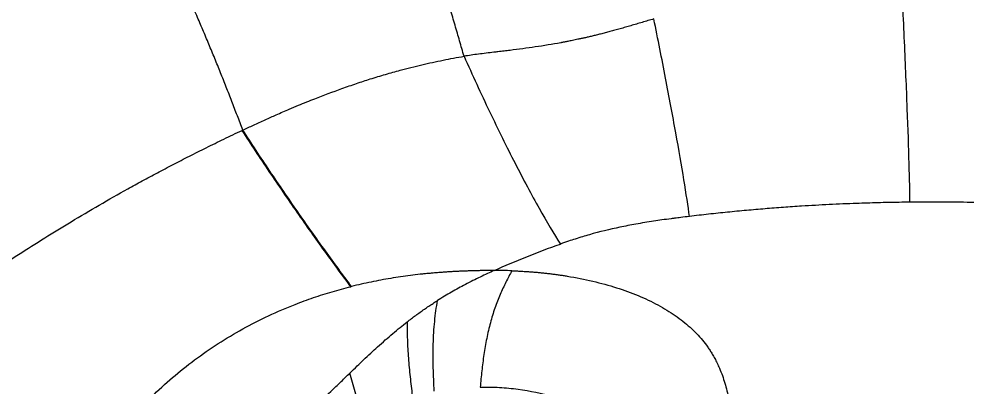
# Model space of a CAD drawing. Extents: x 0 to 84, y -21 to 126.
# Drawn here: x 34.37 to 39.98, y 49.45 to 51.62 of the extents above; entities that cross this region are included whole.
import ezdxf

# ---------------------------------------------------------------- set-up
doc = ezdxf.new("R2010")
doc.units = 0
doc.header["$MEASUREMENT"] = 0
doc.layers.add('1', color=4, linetype='Continuous')

# ---------------------------------------------------------------- blocks, each defined once
blk = doc.blocks.new('PRODIGY')
at = {"layer": '1', "color": 3, "linetype": 'Continuous', "lineweight": 25}
blk.add_line((36.3365, 50.0391), (36.3324, 50.0381), dxfattribs=at)
for points, knots in [([(37.0022, 51.3992), (36.9979, 51.4143), (36.9891, 51.4445), (36.9758, 51.4902), (36.9624, 51.5364), (36.9488, 51.583), (36.9351, 51.6301), (36.9213, 51.6778), (36.9073, 51.7259), (36.8932, 51.7745), (36.8654, 51.8705), (36.8197, 52.0282), (36.7526, 52.2601), (36.6896, 52.4785), (36.6277, 52.693), (36.5728, 52.8833), (36.4906, 53.1685), (36.391, 53.5137), (36.2832, 53.8865), (36.1897, 54.2074), (36.1084, 54.4848), (36.0541, 54.6677), (36.0272, 54.7582)], [0, 0, 0, 0, 0.013218, 0.02658, 0.040087, 0.05374, 0.06754, 0.081489, 0.095587, 0.109836, 0.124234, 0.179996, 0.248634, 0.328853, 0.373282, 0.439145, 0.498246, 0.627973, 0.74879, 0.834284, 0.918036, 1, 1, 1, 1]), ([(35.693, 50.9631), (35.6877, 50.9773), (35.6772, 51.0056), (35.6612, 51.048), (35.645, 51.0904), (35.6287, 51.1328), (35.6122, 51.1751), (35.5956, 51.2174), (35.5788, 51.2597), (35.5619, 51.302), (35.5449, 51.3442), (35.5276, 51.3864), (35.5102, 51.4286), (35.4927, 51.4708), (35.475, 51.513), (35.4572, 51.5552), (35.4392, 51.5973), (35.403, 51.6812), (35.3474, 51.8072), (35.2711, 51.9748), (35.1915, 52.1436), (35.1096, 52.3118), (35.0251, 52.4798), (34.9393, 52.6455), (34.8502, 52.8124), (34.7601, 52.9765), (34.6661, 53.143), (34.5827, 53.2868), (34.5073, 53.4139), (34.4408, 53.5242), (34.394, 53.6001), (34.3697, 53.6396)], [0, 0, 0, 0, 0.0140911, 0.0282121, 0.0423647, 0.0565502, 0.0707699, 0.0850254, 0.099318, 0.113649, 0.1280198, 0.1424317, 0.1568862, 0.1713844, 0.1859277, 0.2005173, 0.2151546, 0.2298407, 0.2883228, 0.3481792, 0.4095132, 0.4724292, 0.5346348, 0.5991149, 0.6626845, 0.7294201, 0.7938112, 0.863151, 0.9049887, 0.9505682, 1, 1, 1, 1]), ([(39.639, 50.537), (39.6386, 50.5949), (39.6371, 50.6723), (39.6318, 50.8597), (39.6281, 50.9697), (39.6188, 51.2128), (39.6132, 51.346), (39.6007, 51.6245), (39.5937, 51.7698), (39.5863, 51.9151)], [0, 0, 0, 0, 0.25, 0.25, 0.5, 0.5, 0.75, 0.75, 1, 1, 1, 1]), ([(38.1249, 51.6195), (38.1132, 51.6162), (38.09, 51.6097), (38.0555, 51.5996), (38.0217, 51.5897), (37.9887, 51.5799), (37.9564, 51.5706), (37.925, 51.5616), (37.8946, 51.5531), (37.8653, 51.5451), (37.8371, 51.5376), (37.8101, 51.5307), (37.7844, 51.5243), (37.76, 51.5183), (37.737, 51.5129), (37.7153, 51.508), (37.6952, 51.5035), (37.6764, 51.4994), (37.6592, 51.4958), (37.6435, 51.4925), (37.6294, 51.4897), (37.6168, 51.4872), (37.6057, 51.485), (37.5962, 51.4832), (37.5883, 51.4817), (37.582, 51.4805), (37.5772, 51.4796), (37.5247, 51.4699), (37.4242, 51.4534), (37.3123, 51.4387), (37.2387, 51.4298), (37.2066, 51.4261), (37.1712, 51.422), (37.1329, 51.4174), (37.088, 51.4118), (37.0445, 51.406), (37.0161, 51.4014), (37.0022, 51.3992)], [0, 0, 0, 0, 0.0317459, 0.0630474, 0.0937992, 0.123886, 0.153205, 0.1816648, 0.2091853, 0.2356946, 0.2611284, 0.2854301, 0.3085501, 0.330446, 0.3510817, 0.3704265, 0.3884552, 0.4051471, 0.4204851, 0.4344557, 0.4470481, 0.4582539, 0.4680665, 0.4764811, 0.4834939, 0.4891021, 0.4933037, 0.4960975, 0.6287997, 0.7594744, 0.7914458, 0.8230286, 0.8442991, 0.8846947, 0.9244581, 0.9629565, 1, 1, 1, 1]), ([(38.3354, 50.4531), (38.3271, 50.5136), (38.3159, 50.5865), (38.2886, 50.753), (38.2724, 50.8465), (38.2359, 51.0488), (38.2156, 51.1574), (38.1721, 51.3836), (38.1489, 51.5011), (38.1248, 51.6195)], [0, 0, 0, 0, 0.25, 0.25, 0.5, 0.5, 0.75, 0.75, 1, 1, 1, 1]), ([(35.693, 50.9631), (35.714, 50.9729), (35.7584, 50.9936), (35.8246, 51.0238), (35.8954, 51.0553), (35.961, 51.0836), (36.0369, 51.1155), (36.1401, 51.1572), (36.2546, 51.2002), (36.3643, 51.2381), (36.4503, 51.2661), (36.5363, 51.2922), (36.6165, 51.3147), (36.688, 51.3334), (36.7517, 51.3489), (36.8149, 51.3633), (36.8778, 51.3765), (36.9401, 51.3885), (36.9816, 51.3957), (37.0022, 51.3992)], [0, 0, 0, 0, 0.050209, 0.105915, 0.15759, 0.218064, 0.260616, 0.335975, 0.459229, 0.525741, 0.587502, 0.655323, 0.720511, 0.768246, 0.815566, 0.862433, 0.908815, 0.95468, 1, 1, 1, 1]), ([(37.0022, 51.3992), (37.0514, 51.2888), (37.102, 51.1788), (37.2034, 50.966), (37.2542, 50.8633), (37.3529, 50.671), (37.4009, 50.5815), (37.4912, 50.4209), (37.5335, 50.3499), (37.5718, 50.2901)], [0, 0, 0, 0, 0.25, 0.25, 0.5, 0.5, 0.75, 0.75, 1, 1, 1, 1]), ([(31.0134, 47.3664), (31.0493, 47.4023), (31.1204, 47.4732), (31.2259, 47.5781), (31.3292, 47.6803), (31.4302, 47.7797), (31.5866, 47.9326), (31.7949, 48.134), (32.0628, 48.3875), (32.3296, 48.6335), (32.6949, 48.9603), (33.0682, 49.2771), (33.4545, 49.583), (33.7507, 49.8059), (34.0541, 50.0216), (34.363, 50.2277), (34.6831, 50.4272), (34.9286, 50.5693), (35.1, 50.6634), (35.1891, 50.7114), (35.2819, 50.7602), (35.3783, 50.8098), (35.4784, 50.86), (35.5823, 50.9108), (35.6532, 50.9443), (35.6891, 50.9613)], [0, 0, 0, 0, 0.025637, 0.05068, 0.075127, 0.098979, 0.122234, 0.185516, 0.245272, 0.308432, 0.368743, 0.492821, 0.555716, 0.617872, 0.680349, 0.744175, 0.805965, 0.871523, 0.888055, 0.905183, 0.922913, 0.941251, 0.960204, 0.979784, 1, 1, 1, 1]), ([(36.3324, 50.0381), (36.2829, 50.1041), (36.231, 50.1747), (36.1245, 50.3225), (36.0698, 50.3996), (35.9598, 50.5575), (35.9045, 50.6382), (35.7953, 50.8001), (35.7413, 50.8814), (35.6892, 50.9613)], [0, 0, 0, 0, 0.25, 0.25, 0.5, 0.5, 0.75, 0.75, 1, 1, 1, 1]), ([(36.3365, 50.0391), (36.287, 50.1052), (36.2351, 50.1758), (36.1286, 50.3236), (36.0739, 50.4008), (35.9639, 50.5588), (35.9085, 50.6396), (35.7992, 50.8018), (35.7452, 50.8831), (35.693, 50.9631)], [0, 0, 0, 0, 0.25, 0.25, 0.5, 0.5, 0.75, 0.75, 1, 1, 1, 1]), ([(39.639, 50.537), (39.6177, 50.5368), (39.5752, 50.5363), (39.5117, 50.5352), (39.4486, 50.5338), (39.386, 50.532), (39.2903, 50.5288), (39.1611, 50.5233), (39.0169, 50.5151), (38.8905, 50.5065), (38.7816, 50.4981), (38.6715, 50.4886), (38.5603, 50.4779), (38.4481, 50.4662), (38.373, 50.4575), (38.3354, 50.4531)], [0, 0, 0, 0, 0.048666, 0.097068, 0.145163, 0.19291, 0.240268, 0.364381, 0.489121, 0.571577, 0.655239, 0.740015, 0.825803, 0.912501, 1, 1, 1, 1]), ([(40.3956, 50.5305), (40.3838, 50.5305), (40.3596, 50.5307), (40.3225, 50.5311), (40.284, 50.5316), (40.244, 50.5321), (40.2024, 50.5328), (40.1593, 50.5335), (40.1146, 50.5342), (40.0682, 50.5349), (40.0083, 50.5358), (39.9331, 50.5367), (39.8411, 50.5374), (39.7423, 50.5377), (39.6742, 50.5372), (39.639, 50.537)], [0, 0, 0, 0, 0.046888, 0.095689, 0.146448, 0.199208, 0.254011, 0.310901, 0.369916, 0.431098, 0.494484, 0.607501, 0.729252, 0.860005, 1, 1, 1, 1]), ([(38.3354, 50.4531), (38.318, 50.451), (38.2887, 50.4474), (38.2528, 50.4429), (38.2157, 50.4381), (38.1743, 50.4324), (38.1046, 50.4222), (38.0218, 50.4087), (37.8949, 50.3843), (37.7895, 50.3588), (37.7018, 50.333), (37.6605, 50.3201), (37.6169, 50.3058), (37.5878, 50.2957), (37.5718, 50.2901)], [0, 0, 0, 0, 0.0674484, 0.114173, 0.1401696, 0.2118881, 0.2757021, 0.4120471, 0.5349273, 0.7710991, 0.8253252, 0.8828577, 0.9356861, 1, 1, 1, 1]), ([(37.181, 50.1336), (37.1725, 50.1336), (37.1555, 50.1335), (37.1298, 50.1332), (37.1041, 50.1329), (37.0783, 50.1323), (37.0526, 50.1317), (37.0268, 50.1309), (37.001, 50.1299), (36.9752, 50.1288), (36.9494, 50.1276), (36.9235, 50.1262), (36.8977, 50.1246), (36.8718, 50.1228), (36.846, 50.1208), (36.8201, 50.1187), (36.7943, 50.1163), (36.7685, 50.1138), (36.732, 50.11), (36.6847, 50.1044), (36.6267, 50.0964), (36.5686, 50.0874), (36.5106, 50.0772), (36.4525, 50.0657), (36.3945, 50.0532), (36.3559, 50.0438), (36.3365, 50.0391)], [0, 0, 0, 0, 0.032148, 0.064128, 0.095948, 0.127615, 0.159137, 0.19052, 0.221771, 0.252895, 0.283899, 0.314788, 0.345568, 0.376245, 0.406822, 0.437307, 0.467703, 0.498016, 0.52825, 0.595906, 0.663393, 0.730761, 0.798058, 0.865332, 0.93263, 1, 1, 1, 1]), ([(37.181, 50.1336), (37.1675, 50.1275), (37.1398, 50.1149), (37.0977, 50.095), (37.0541, 50.0737), (37.0109, 50.0517), (36.9685, 50.029), (36.9273, 50.0059), (36.886, 49.9818), (36.8588, 49.9648), (36.8451, 49.9563)], [0, 0, 0, 0, 0.117477, 0.239862, 0.367372, 0.500025, 0.62261, 0.74685, 0.87267, 1, 1, 1, 1]), ([(37.2853, 50.1321), (37.2733, 50.1102), (37.2613, 50.0878), (37.2378, 50.0412), (37.2263, 50.0169), (37.2044, 49.9659), (37.1939, 49.9392), (37.1746, 49.8835), (37.1657, 49.8545), (37.1495, 49.7947), (37.1423, 49.7638), (37.1296, 49.7011), (37.1241, 49.6692), (37.1146, 49.605), (37.1106, 49.5727), (37.1035, 49.5086), (37.1004, 49.4768), (37.0974, 49.4453)], [0, 0, 0, 0, 0.125, 0.125, 0.25, 0.25, 0.375, 0.375, 0.5, 0.5, 0.625, 0.625, 0.75, 0.75, 0.875, 0.875, 1, 1, 1, 1]), ([(37.2853, 50.1321), (37.2682, 50.1327), (37.251, 50.1331), (37.2162, 50.1336), (37.1986, 50.1337), (37.181, 50.1336)], [0, 0, 0, 0, 0.5, 0.5, 1, 1, 1, 1]), ([(37.2853, 50.1321), (37.294, 50.1318), (37.3115, 50.1311), (37.3374, 50.1298), (37.3633, 50.1283), (37.389, 50.1266), (37.4145, 50.1246), (37.4399, 50.1224), (37.4651, 50.12), (37.4901, 50.1173), (37.515, 50.1144), (37.5397, 50.1112), (37.5643, 50.1079), (37.5886, 50.1043), (37.6566, 50.0935), (37.7648, 50.072), (37.9052, 50.0334), (38.0343, 49.9865), (38.1504, 49.9315), (38.2528, 49.869), (38.3409, 49.7994), (38.4022, 49.7359), (38.4384, 49.6888), (38.4572, 49.661), (38.4713, 49.6386), (38.4853, 49.6136), (38.4993, 49.5857), (38.5146, 49.552), (38.5302, 49.5128), (38.5498, 49.4538), (38.5681, 49.3781), (38.5779, 49.3044), (38.5814, 49.2504), (38.5824, 49.2172), (38.5824, 49.1838), (38.5813, 49.1503), (38.5793, 49.1166), (38.5771, 49.0938), (38.5761, 49.0825)], [0, 0, 0, 0, 0.009839, 0.019685, 0.029538, 0.039399, 0.049266, 0.059142, 0.069026, 0.078918, 0.088819, 0.098731, 0.108652, 0.118585, 0.128529, 0.192508, 0.256624, 0.32078, 0.384787, 0.448613, 0.512468, 0.576168, 0.608004, 0.623474, 0.639812, 0.658526, 0.678621, 0.700119, 0.730251, 0.760366, 0.820762, 0.880146, 0.900554, 0.920777, 0.940824, 0.960705, 0.980427, 1, 1, 1, 1]), ([(34.4823, 48.2616), (34.4847, 48.2693), (34.4896, 48.2846), (34.4972, 48.3076), (34.505, 48.3308), (34.513, 48.354), (34.5212, 48.3773), (34.5296, 48.4006), (34.5382, 48.4241), (34.5471, 48.4475), (34.5562, 48.4711), (34.5655, 48.4946), (34.5751, 48.5183), (34.5849, 48.5419), (34.6128, 48.6074), (34.6627, 48.7149), (34.7419, 48.8613), (34.8309, 49.0033), (34.929, 49.1387), (35.0363, 49.2675), (35.1521, 49.3887), (35.276, 49.5021), (35.4079, 49.6071), (35.5467, 49.7032), (35.6931, 49.7904), (35.8449, 49.8677), (35.9678, 49.9203), (36.0572, 49.9541), (36.1123, 49.9735), (36.1673, 49.9916), (36.2224, 50.0084), (36.2774, 50.024), (36.3141, 50.0334), (36.3324, 50.0381)], [0, 0, 0, 0, 0.009941, 0.019878, 0.029814, 0.039748, 0.049683, 0.05962, 0.06956, 0.079505, 0.089455, 0.099413, 0.10938, 0.119356, 0.129344, 0.192218, 0.25552, 0.317374, 0.379537, 0.440848, 0.502398, 0.56378, 0.625011, 0.686992, 0.748305, 0.811149, 0.873057, 0.894521, 0.915849, 0.937052, 0.958139, 0.979118, 1, 1, 1, 1]), ([(36.6655, 49.8302), (36.6739, 49.8367), (36.6907, 49.8496), (36.7162, 49.8685), (36.7417, 49.887), (36.7674, 49.905), (36.7931, 49.9225), (36.819, 49.9397), (36.8364, 49.9508), (36.8451, 49.9563)], [0, 0, 0, 0, 0.145153, 0.289498, 0.433058, 0.575861, 0.717933, 0.859304, 1, 1, 1, 1]), ([(36.8256, 49.421), (36.8236, 49.4662), (36.8215, 49.5125), (36.8192, 49.6057), (36.819, 49.6526), (36.8214, 49.7446), (36.8241, 49.7897), (36.8325, 49.8762), (36.8382, 49.9174), (36.8451, 49.9563)], [0, 0, 0, 0, 0.25, 0.25, 0.5, 0.5, 0.75, 0.75, 1, 1, 1, 1]), ([(36.3263, 49.5275), (36.3411, 49.5418), (36.368, 49.5679), (36.4093, 49.6073), (36.4492, 49.6448), (36.492, 49.6842), (36.5354, 49.7228), (36.5797, 49.7609), (36.6228, 49.7966), (36.6515, 49.8192), (36.6655, 49.8302)], [0, 0, 0, 0, 0.135535, 0.247323, 0.376535, 0.496768, 0.630812, 0.759334, 0.882379, 1, 1, 1, 1]), ([(36.6655, 49.8302), (36.6651, 49.7963), (36.6655, 49.7612), (36.668, 49.6894), (36.6701, 49.6527), (36.6758, 49.5788), (36.6793, 49.5417), (36.6872, 49.4682), (36.6915, 49.4319), (36.6958, 49.3963)], [0, 0, 0, 0, 0.25, 0.25, 0.5, 0.5, 0.75, 0.75, 1, 1, 1, 1]), ([(34.4823, 48.2616), (34.5031, 48.2794), (34.5405, 48.3114), (34.616, 48.3747), (34.7099, 48.4496), (34.8285, 48.5364), (34.9507, 48.6167), (35.076, 48.6905), (35.2029, 48.7585), (35.3299, 48.8223), (35.4553, 48.8842), (35.5775, 48.9466), (35.6957, 49.0125), (35.8095, 49.0837), (35.9187, 49.1613), (36.0239, 49.2455), (36.126, 49.3357), (36.2094, 49.4143), (36.276, 49.4787), (36.3095, 49.5112), (36.3263, 49.5275)], [0, 0, 0, 0, 0.036467, 0.065721, 0.131313, 0.19667, 0.261644, 0.326255, 0.390458, 0.453729, 0.515869, 0.576972, 0.637092, 0.696658, 0.756124, 0.815929, 0.876439, 0.937784, 0.96878, 1, 1, 1, 1]), ([(36.3915, 49.3091), (36.3806, 49.3443), (36.3694, 49.3805), (36.3474, 49.4537), (36.3366, 49.4907), (36.3263, 49.5275)], [0, 0, 0, 0, 0.5, 0.5, 1, 1, 1, 1]), ([(37.0974, 49.4453), (37.1362, 49.4458), (37.1744, 49.445), (37.2493, 49.4406), (37.2861, 49.4371), (37.3936, 49.4227), (37.4616, 49.408), (37.5572, 49.3789), (37.5879, 49.3681), (37.6471, 49.3444), (37.6756, 49.3316), (37.7568, 49.2902), (37.8056, 49.2589), (37.8698, 49.2066), (37.8897, 49.1883), (37.9171, 49.1596), (37.9259, 49.1498), (37.9425, 49.1299), (37.9503, 49.1199), (37.9657, 49.0987), (37.9732, 49.0877), (37.988, 49.0652), (37.9951, 49.0538), (38.0087, 49.0309), (38.0151, 49.0193), (38.0273, 48.9961), (38.0331, 48.9844), (38.0493, 48.9492), (38.0587, 48.9257), (38.0746, 48.8783), (38.0812, 48.8543), (38.097, 48.7817), (38.1024, 48.7322), (38.103, 48.6814)], [0, 0, 0, 0, 0.0625, 0.0625, 0.125, 0.125, 0.25, 0.25, 0.3125, 0.3125, 0.375, 0.375, 0.5, 0.5, 0.5625, 0.5625, 0.59375, 0.59375, 0.625, 0.625, 0.65625, 0.65625, 0.6875, 0.6875, 0.71875, 0.71875, 0.75, 0.75, 0.8125, 0.8125, 0.875, 0.875, 1, 1, 1, 1])]:
    blk.add_open_spline(points, degree=3, knots=knots, dxfattribs=at)
for points in [[(35.693, 50.9631), (35.6917, 50.9625), (35.6904, 50.9619), (35.6891, 50.9613)], [(37.181, 50.1336), (37.3059, 50.1899), (37.4367, 50.2427), (37.5718, 50.2901)]]:
    blk.add_open_spline(points, degree=3, dxfattribs=at)

msp = doc.modelspace()

# ---------------------------------------------------------------- block references
at = {"layer": '1'}
msp.add_blockref('PRODIGY', (0, 0), dxfattribs=at)

doc.saveas('drawing.dxf')
